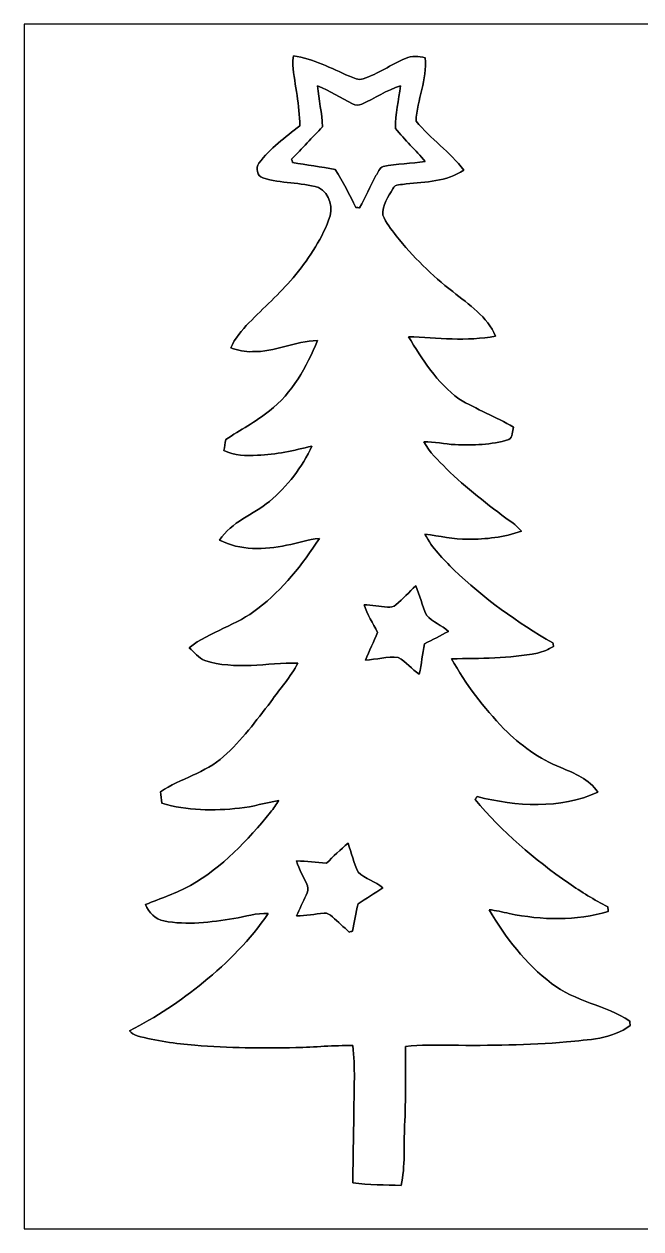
# Model space of a CAD drawing. Header units: centimetres. Extents: x -16.8 to 16.8, y -16.7 to 16.7.
# Drawn here: x -16.77 to 0.29, y -16.67 to 16.67 of the extents above; entities that cross this region are included whole.
import ezdxf

# ---------------------------------------------------------------- set-up
doc = ezdxf.new("R2010")
doc.units = ezdxf.units.CM
doc.header["$MEASUREMENT"] = 0
doc.layers.add('Layer 1', color=7, linetype='Continuous')

msp = doc.modelspace()

# ---------------------------------------------------------------- linework, layer by layer
at = {"layer": 'Layer 1', "color": 7}
for points, knots in [([(-16.77458, 16.66875), (-16.77458, 16.66875), (16.77458, 16.66875), (16.77458, 16.66875), (16.77458, 16.66875), (16.77458, 16.66875), (16.77458, -16.66875), (16.77458, -16.66875), (16.77458, -16.66875), (16.77458, -16.66875), (-16.77458, -16.66875), (-16.77458, -16.66875), (-16.77458, -16.66875), (-16.77458, -16.66875), (-16.77458, 16.66875), (-16.77458, 16.66875), (-16.77458, 16.66875), (-16.77458, 16.66875), (-16.77458, 16.66875), (-16.77458, 16.66875)], [0, 0, 0, 0, 0.16666667, 0.16666667, 0.16666667, 0.16666667, 0.33333333, 0.33333333, 0.33333333, 0.33333333, 0.5, 0.5, 0.5, 0.5, 0.66666667, 0.66666667, 0.66666667, 0.66666667, 1, 1, 1, 1]), ([(-9.32251, 15.79316), (-9.33909, 15.70849), (-9.35073, 15.62206), (-9.34156, 15.53598), (-9.34156, 15.53598), (-9.28934, 14.97401), (-9.14471, 14.42156), (-9.14964, 13.85429), (-9.14964, 13.85429), (-9.54758, 13.53644), (-9.97126, 13.23164), (-10.27818, 12.81889), (-10.27818, 12.81889), (-10.37978, 12.68906), (-10.32863, 12.4654), (-10.16811, 12.41107), (-10.16811, 12.41107), (-9.66717, 12.26044), (-9.13201, 12.29007), (-8.63, 12.14579), (-8.63, 12.14579), (-8.30651, 11.9955), (-8.19891, 11.54994), (-8.3506, 11.23915), (-8.3506, 11.23915), (-8.57391, 10.65354), (-8.93374, 10.12896), (-9.33168, 9.64847), (-9.33168, 9.64847), (-9.71233, 9.2075), (-10.14554, 8.81627), (-10.55546, 8.40352), (-10.55546, 8.40352), (-10.74773, 8.19291), (-10.95022, 7.97736), (-11.05535, 7.70784), (-11.05535, 7.70784), (-10.86203, 7.65069), (-10.66483, 7.59107), (-10.46021, 7.60518), (-10.46021, 7.60518), (-9.84285, 7.5886), (-9.27523, 7.8934), (-8.66246, 7.91351), (-8.66246, 7.91351), (-8.94997, 7.17973), (-9.35814, 6.45866), (-9.98996, 5.96759), (-9.98996, 5.96759), (-10.3632, 5.65891), (-10.80029, 5.44266), (-11.19823, 5.16996), (-11.19823, 5.16996), (-11.21375, 5.06801), (-11.23209, 4.97064), (-11.24656, 4.86728), (-11.24656, 4.86728), (-10.95834, 4.72934), (-10.63237, 4.71417), (-10.3191, 4.74133), (-10.3191, 4.74133), (-9.80687, 4.75474), (-9.30593, 4.8701), (-8.81098, 4.99357), (-8.81098, 4.99357), (-9.08015, 4.40584), (-9.48796, 3.87174), (-9.98926, 3.46181), (-9.98926, 3.46181), (-10.43552, 3.08998), (-11.04159, 2.89913), (-11.36721, 2.39113), (-11.36721, 2.39113), (-10.79923, 2.09338), (-10.12402, 2.12055), (-9.51265, 2.24825), (-9.51265, 2.24825), (-9.20715, 2.29447), (-8.91611, 2.41829), (-8.60637, 2.43699), (-8.60637, 2.43699), (-9.07274, 1.71309), (-9.62131, 1.02658), (-10.30499, 0.49565), (-10.30499, 0.49565), (-10.8839, 0.03916), (-11.62579, -0.13547), (-12.20788, -0.58596), (-12.20788, -0.58596), (-12.06959, -0.70873), (-11.94964, -0.86678), (-11.77608, -0.94227), (-11.77608, -0.94227), (-10.93893, -1.21073), (-10.05487, -1.00401), (-9.19762, -1.01036), (-9.19762, -1.01036), (-9.40294, -1.397), (-9.69998, -1.72473), (-9.94728, -2.08386), (-9.94728, -2.08386), (-10.36073, -2.60632), (-10.75055, -3.15771), (-11.25502, -3.59798), (-11.25502, -3.59798), (-11.75879, -4.05377), (-12.44247, -4.20229), (-13.00127, -4.572), (-13.00127, -4.572), (-12.98893, -4.67536), (-12.97623, -4.78226), (-12.96353, -4.88668), (-12.96353, -4.88668), (-12.26855, -5.10399), (-11.53195, -5.09905), (-10.81405, -5.02638), (-10.81405, -5.02638), (-10.44575, -4.99039), (-10.09191, -4.87504), (-9.7282, -4.8133), (-9.7282, -4.8133), (-9.7977, -4.92725), (-9.87743, -5.03414), (-9.95786, -5.14103), (-9.95786, -5.14103), (-10.59145, -5.91432), (-11.28854, -6.66644), (-12.16731, -7.16315), (-12.16731, -7.16315), (-12.56489, -7.37799), (-12.99563, -7.52263), (-13.41332, -7.69232), (-13.41332, -7.69232), (-13.32618, -7.91104), (-13.14626, -8.10154), (-12.90743, -8.14599), (-12.90743, -8.14599), (-12.2682, -8.27511), (-11.60709, -8.17986), (-10.96998, -8.07791), (-10.96998, -8.07791), (-10.65389, -8.03275), (-10.34627, -7.92092), (-10.02277, -7.94032), (-10.02277, -7.94032), (-10.51243, -8.66563), (-11.13719, -9.29393), (-11.81382, -9.84568), (-11.81382, -9.84568), (-12.44388, -10.36496), (-13.13109, -10.81299), (-13.85535, -11.18835), (-13.85535, -11.18835), (-13.80561, -11.25679), (-13.73046, -11.30124), (-13.64933, -11.32346), (-13.64933, -11.32346), (-13.12757, -11.47198), (-12.58711, -11.53971), (-12.04771, -11.58628), (-12.04771, -11.58628), (-11.12061, -11.66354), (-10.18963, -11.67377), (-9.25971, -11.65366), (-9.25971, -11.65366), (-8.73372, -11.64167), (-8.20949, -11.58381), (-7.68279, -11.59722), (-7.68279, -11.59722), (-7.61259, -12.198), (-7.64505, -12.80477), (-7.65175, -13.40838), (-7.65175, -13.40838), (-7.65493, -14.06948), (-7.67997, -14.73024), (-7.67821, -15.39169), (-7.67821, -15.39169), (-7.23688, -15.45872), (-6.78709, -15.44002), (-6.34224, -15.47213), (-6.34224, -15.47213), (-6.22653, -14.92673), (-6.27592, -14.36441), (-6.24734, -13.81196), (-6.24734, -13.81196), (-6.21277, -13.08065), (-6.23041, -12.34828), (-6.22547, -11.61697), (-6.22547, -11.61697), (-5.80425, -11.57111), (-5.37951, -11.59369), (-4.95653, -11.58699), (-4.95653, -11.58699), (-3.8929, -11.59863), (-2.82716, -11.58557), (-1.76671, -11.49703), (-1.76671, -11.49703), (-1.16664, -11.42577), (-0.50835, -11.42859), (-0.00953, -11.03595), (-0.00953, -11.03595), (-0.01235, -11.00631), (-0.01764, -10.94669), (-0.02011, -10.91706), (-0.02011, -10.91706), (-0.69568, -10.47327), (-1.54376, -10.38154), (-2.18264, -9.8746), (-2.18264, -9.8746), (-2.90124, -9.33521), (-3.45687, -8.60319), (-3.91336, -7.83661), (-3.91336, -7.83661), (-3.72428, -7.85213), (-3.54118, -7.90399), (-3.35492, -7.93997), (-3.35492, -7.93997), (-2.45251, -8.13082), (-1.50354, -8.14987), (-0.61242, -7.88776), (-0.61242, -7.88776), (-0.61736, -7.84401), (-0.62195, -7.80097), (-0.62618, -7.75794), (-0.62618, -7.75794), (-1.00118, -7.56567), (-1.35925, -7.34307), (-1.70498, -7.10318), (-1.70498, -7.10318), (-2.65959, -6.44278), (-3.55988, -5.68678), (-4.29436, -4.78367), (-4.29436, -4.78367), (-4.28202, -4.76462), (-4.25697, -4.72652), (-4.24427, -4.70747), (-4.24427, -4.70747), (-3.15736, -4.97805), (-1.94698, -5.06201), (-0.90558, -4.58505), (-0.90558, -4.58505), (-1.1363, -4.22734), (-1.55011, -4.05765), (-1.92864, -3.90419), (-1.92864, -3.90419), (-2.52166, -3.66395), (-3.05118, -3.28224), (-3.50026, -2.83034), (-3.50026, -2.83034), (-4.05448, -2.24367), (-4.56706, -1.60655), (-4.947, -0.89218), (-4.947, -0.89218), (-4.15466, -0.87983), (-3.35492, -0.88865), (-2.57387, -0.73554), (-2.57387, -0.73554), (-2.41547, -0.70309), (-2.26977, -0.62971), (-2.12901, -0.55245), (-2.12901, -0.55245), (-2.13289, -0.52811), (-2.14066, -0.47907), (-2.14454, -0.45438), (-2.14454, -0.45438), (-3.13302, 0.1083), (-4.06294, 0.78317), (-4.88527, 1.57057), (-4.88527, 1.57057), (-5.18372, 1.86937), (-5.48746, 2.17311), (-5.68466, 2.55129), (-5.68466, 2.55129), (-5.28849, 2.51248), (-4.89832, 2.40983), (-4.49827, 2.41759), (-4.49827, 2.41759), (-3.99733, 2.40806), (-3.49356, 2.47156), (-3.01872, 2.6356), (-3.01872, 2.6356), (-3.10586, 2.74567), (-3.21239, 2.83845), (-3.32916, 2.91571), (-3.32916, 2.91571), (-3.94511, 3.36162), (-4.54413, 3.83399), (-5.08988, 4.36457), (-5.08988, 4.36457), (-5.31883, 4.59564), (-5.56225, 4.82282), (-5.71853, 5.11246), (-5.71853, 5.11246), (-5.42749, 5.11281), (-5.14138, 5.04684), (-4.85105, 5.03273), (-4.85105, 5.03273), (-4.35504, 5.01438), (-3.84598, 5.02144), (-3.36868, 5.17243), (-3.36868, 5.17243), (-3.2445, 5.22958), (-3.27731, 5.41337), (-3.23603, 5.51321), (-3.23603, 5.51321), (-3.72322, 5.80496), (-4.25732, 6.00745), (-4.7438, 6.29885), (-4.7438, 6.29885), (-5.35164, 6.73841), (-5.75839, 7.38964), (-6.14363, 8.0197), (-6.14363, 8.0197), (-5.3407, 7.97842), (-4.52861, 7.89023), (-3.73027, 8.03099), (-3.73027, 8.03099), (-3.95887, 8.58132), (-4.4704, 8.90764), (-4.91631, 9.265), (-4.91631, 9.265), (-5.49734, 9.71268), (-6.02015, 10.23479), (-6.47912, 10.80664), (-6.47912, 10.80664), (-6.61705, 10.98938), (-6.76451, 11.17), (-6.85236, 11.38414), (-6.85236, 11.38414), (-6.86964, 11.65684), (-6.70842, 11.89249), (-6.57084, 12.11298), (-6.57084, 12.11298), (-6.51545, 12.26361), (-6.32531, 12.21634), (-6.20818, 12.24809), (-6.20818, 12.24809), (-5.66526, 12.29748), (-5.08035, 12.31512), (-4.60869, 12.6238), (-4.60869, 12.6238), (-4.98828, 13.13392), (-5.52909, 13.49234), (-5.93231, 13.98235), (-5.93231, 13.98235), (-5.90127, 14.57607), (-5.62257, 15.13734), (-5.67725, 15.73812), (-5.67725, 15.73812), (-5.85646, 15.78187), (-6.05437, 15.79633), (-6.22618, 15.71837), (-6.22618, 15.71837), (-6.6234, 15.54586), (-6.98288, 15.29292), (-7.39563, 15.15498), (-7.39563, 15.15498), (-7.52581, 15.10771), (-7.65634, 15.17826), (-7.77558, 15.22448), (-7.77558, 15.22448), (-8.27687, 15.44849), (-8.77429, 15.70567), (-9.32251, 15.79316), (-9.32251, 15.79316), (-9.32251, 15.79316), (-9.32251, 15.79316), (-9.32251, 15.79316)], [0, 0, 0, 0, 0.01075269, 0.01075269, 0.01075269, 0.01075269, 0.02150538, 0.02150538, 0.02150538, 0.02150538, 0.03225806, 0.03225806, 0.03225806, 0.03225806, 0.04301075, 0.04301075, 0.04301075, 0.04301075, 0.05376344, 0.05376344, 0.05376344, 0.05376344, 0.06451613, 0.06451613, 0.06451613, 0.06451613, 0.07526882, 0.07526882, 0.07526882, 0.07526882, 0.08602151, 0.08602151, 0.08602151, 0.08602151, 0.09677419, 0.09677419, 0.09677419, 0.09677419, 0.10752688, 0.10752688, 0.10752688, 0.10752688, 0.11827957, 0.11827957, 0.11827957, 0.11827957, 0.12903226, 0.12903226, 0.12903226, 0.12903226, 0.13978495, 0.13978495, 0.13978495, 0.13978495, 0.15053763, 0.15053763, 0.15053763, 0.15053763, 0.16129032, 0.16129032, 0.16129032, 0.16129032, 0.17204301, 0.17204301, 0.17204301, 0.17204301, 0.1827957, 0.1827957, 0.1827957, 0.1827957, 0.19354839, 0.19354839, 0.19354839, 0.19354839, 0.20430108, 0.20430108, 0.20430108, 0.20430108, 0.21505376, 0.21505376, 0.21505376, 0.21505376, 0.22580645, 0.22580645, 0.22580645, 0.22580645, 0.23655914, 0.23655914, 0.23655914, 0.23655914, 0.24731183, 0.24731183, 0.24731183, 0.24731183, 0.25806452, 0.25806452, 0.25806452, 0.25806452, 0.2688172, 0.2688172, 0.2688172, 0.2688172, 0.27956989, 0.27956989, 0.27956989, 0.27956989, 0.29032258, 0.29032258, 0.29032258, 0.29032258, 0.30107527, 0.30107527, 0.30107527, 0.30107527, 0.31182796, 0.31182796, 0.31182796, 0.31182796, 0.32258065, 0.32258065, 0.32258065, 0.32258065, 0.33333333, 0.33333333, 0.33333333, 0.33333333, 0.34408602, 0.34408602, 0.34408602, 0.34408602, 0.35483871, 0.35483871, 0.35483871, 0.35483871, 0.3655914, 0.3655914, 0.3655914, 0.3655914, 0.37634409, 0.37634409, 0.37634409, 0.37634409, 0.38709677, 0.38709677, 0.38709677, 0.38709677, 0.39784946, 0.39784946, 0.39784946, 0.39784946, 0.40860215, 0.40860215, 0.40860215, 0.40860215, 0.41935484, 0.41935484, 0.41935484, 0.41935484, 0.43010753, 0.43010753, 0.43010753, 0.43010753, 0.44086022, 0.44086022, 0.44086022, 0.44086022, 0.4516129, 0.4516129, 0.4516129, 0.4516129, 0.46236559, 0.46236559, 0.46236559, 0.46236559, 0.47311828, 0.47311828, 0.47311828, 0.47311828, 0.48387097, 0.48387097, 0.48387097, 0.48387097, 0.49462366, 0.49462366, 0.49462366, 0.49462366, 0.50537634, 0.50537634, 0.50537634, 0.50537634, 0.51612903, 0.51612903, 0.51612903, 0.51612903, 0.52688172, 0.52688172, 0.52688172, 0.52688172, 0.53763441, 0.53763441, 0.53763441, 0.53763441, 0.5483871, 0.5483871, 0.5483871, 0.5483871, 0.55913978, 0.55913978, 0.55913978, 0.55913978, 0.56989247, 0.56989247, 0.56989247, 0.56989247, 0.58064516, 0.58064516, 0.58064516, 0.58064516, 0.59139785, 0.59139785, 0.59139785, 0.59139785, 0.60215054, 0.60215054, 0.60215054, 0.60215054, 0.61290323, 0.61290323, 0.61290323, 0.61290323, 0.62365591, 0.62365591, 0.62365591, 0.62365591, 0.6344086, 0.6344086, 0.6344086, 0.6344086, 0.64516129, 0.64516129, 0.64516129, 0.64516129, 0.65591398, 0.65591398, 0.65591398, 0.65591398, 0.66666667, 0.66666667, 0.66666667, 0.66666667, 0.67741935, 0.67741935, 0.67741935, 0.67741935, 0.68817204, 0.68817204, 0.68817204, 0.68817204, 0.69892473, 0.69892473, 0.69892473, 0.69892473, 0.70967742, 0.70967742, 0.70967742, 0.70967742, 0.72043011, 0.72043011, 0.72043011, 0.72043011, 0.7311828, 0.7311828, 0.7311828, 0.7311828, 0.74193548, 0.74193548, 0.74193548, 0.74193548, 0.75268817, 0.75268817, 0.75268817, 0.75268817, 0.76344086, 0.76344086, 0.76344086, 0.76344086, 0.77419355, 0.77419355, 0.77419355, 0.77419355, 0.78494624, 0.78494624, 0.78494624, 0.78494624, 0.79569892, 0.79569892, 0.79569892, 0.79569892, 0.80645161, 0.80645161, 0.80645161, 0.80645161, 0.8172043, 0.8172043, 0.8172043, 0.8172043, 0.82795699, 0.82795699, 0.82795699, 0.82795699, 0.83870968, 0.83870968, 0.83870968, 0.83870968, 0.84946237, 0.84946237, 0.84946237, 0.84946237, 0.86021505, 0.86021505, 0.86021505, 0.86021505, 0.87096774, 0.87096774, 0.87096774, 0.87096774, 0.88172043, 0.88172043, 0.88172043, 0.88172043, 0.89247312, 0.89247312, 0.89247312, 0.89247312, 0.90322581, 0.90322581, 0.90322581, 0.90322581, 0.91397849, 0.91397849, 0.91397849, 0.91397849, 0.92473118, 0.92473118, 0.92473118, 0.92473118, 0.93548387, 0.93548387, 0.93548387, 0.93548387, 0.94623656, 0.94623656, 0.94623656, 0.94623656, 0.95698925, 0.95698925, 0.95698925, 0.95698925, 0.96774194, 0.96774194, 0.96774194, 0.96774194, 0.97849462, 0.97849462, 0.97849462, 0.97849462, 1, 1, 1, 1]), ([(-8.65787, 14.95672), (-8.32026, 14.82407), (-8.01546, 14.62546), (-7.69232, 14.46354), (-7.69232, 14.46354), (-7.61189, 14.41979), (-7.51522, 14.41168), (-7.43268, 14.45472), (-7.43268, 14.45472), (-7.07284, 14.61558), (-6.74229, 14.84171), (-6.36446, 14.96131), (-6.36446, 14.96131), (-6.40539, 14.56902), (-6.51016, 14.1799), (-6.49711, 13.78409), (-6.49711, 13.78409), (-6.24946, 13.45636), (-5.93584, 13.18366), (-5.6769, 12.86439), (-5.6769, 12.86439), (-6.06601, 12.81536), (-6.45901, 12.79913), (-6.8453, 12.72857), (-6.8453, 12.72857), (-6.94866, 12.68624), (-6.98112, 12.56101), (-7.0418, 12.47704), (-7.0418, 12.47704), (-7.19384, 12.18142), (-7.33637, 11.8805), (-7.493, 11.58734), (-7.493, 11.58734), (-7.51911, 11.5884), (-7.57132, 11.59051), (-7.59778, 11.59192), (-7.59778, 11.59192), (-7.76464, 11.95529), (-7.96502, 12.30242), (-8.16469, 12.64885), (-8.16469, 12.64885), (-8.55804, 12.71799), (-8.95456, 12.76703), (-9.3472, 12.83829), (-9.3472, 12.83829), (-9.35426, 12.86157), (-9.36801, 12.90814), (-9.37472, 12.93142), (-9.37472, 12.93142), (-9.08297, 13.22458), (-8.80886, 13.53432), (-8.51676, 13.82712), (-8.51676, 13.82712), (-8.53511, 14.20707), (-8.62577, 14.57819), (-8.65787, 14.95672)], [0, 0, 0, 0, 0.06666667, 0.06666667, 0.06666667, 0.06666667, 0.13333333, 0.13333333, 0.13333333, 0.13333333, 0.2, 0.2, 0.2, 0.2, 0.26666667, 0.26666667, 0.26666667, 0.26666667, 0.33333333, 0.33333333, 0.33333333, 0.33333333, 0.4, 0.4, 0.4, 0.4, 0.46666667, 0.46666667, 0.46666667, 0.46666667, 0.53333333, 0.53333333, 0.53333333, 0.53333333, 0.6, 0.6, 0.6, 0.6, 0.66666667, 0.66666667, 0.66666667, 0.66666667, 0.73333333, 0.73333333, 0.73333333, 0.73333333, 0.8, 0.8, 0.8, 0.8, 0.86666667, 0.86666667, 0.86666667, 0.86666667, 1, 1, 1, 1]), ([(-6.4897, 0.59902), (-6.29285, 0.75988), (-6.12422, 0.95144), (-5.93972, 1.12536), (-5.93972, 1.12536), (-5.81942, 0.86254), (-5.76862, 0.57432), (-5.64127, 0.31397), (-5.64127, 0.31397), (-5.47194, 0.12383), (-5.22288, 0.03351), (-5.03379, -0.13406), (-5.03379, -0.13406), (-5.25392, -0.25259), (-5.47617, -0.36689), (-5.69913, -0.47978), (-5.69913, -0.47978), (-5.75169, -0.75812), (-5.78414, -1.03999), (-5.84129, -1.31763), (-5.84129, -1.31763), (-6.04661, -1.17757), (-6.21065, -0.98143), (-6.42408, -0.85513), (-6.42408, -0.85513), (-6.72924, -0.82479), (-7.02945, -0.90946), (-7.33213, -0.93416), (-7.33213, -0.93416), (-7.22595, -0.67451), (-7.10212, -0.42263), (-6.99629, -0.16263), (-6.99629, -0.16263), (-7.12788, 0.08855), (-7.27745, 0.33232), (-7.36988, 0.60149), (-7.36988, 0.60149), (-7.15292, 0.59796), (-6.93914, 0.55739), (-6.72359, 0.53552), (-6.72359, 0.53552), (-6.64139, 0.52564), (-6.55214, 0.53834), (-6.4897, 0.59902)], [0, 0, 0, 0, 0.08333333, 0.08333333, 0.08333333, 0.08333333, 0.16666667, 0.16666667, 0.16666667, 0.16666667, 0.25, 0.25, 0.25, 0.25, 0.33333333, 0.33333333, 0.33333333, 0.33333333, 0.41666667, 0.41666667, 0.41666667, 0.41666667, 0.5, 0.5, 0.5, 0.5, 0.58333333, 0.58333333, 0.58333333, 0.58333333, 0.66666667, 0.66666667, 0.66666667, 0.66666667, 0.75, 0.75, 0.75, 0.75, 0.83333333, 0.83333333, 0.83333333, 0.83333333, 1, 1, 1, 1]), ([(-8.41234, -6.55179), (-8.21655, -6.36305), (-8.02569, -6.16797), (-7.81368, -5.99722), (-7.81368, -5.99722), (-7.71172, -6.25934), (-7.66586, -6.54614), (-7.53216, -6.79521), (-7.53216, -6.79521), (-7.33425, -6.98147), (-7.05979, -7.05838), (-6.84742, -7.22701), (-6.84742, -7.22701), (-7.07813, -7.37341), (-7.30673, -7.52299), (-7.53533, -7.67292), (-7.53533, -7.67292), (-7.59319, -7.92374), (-7.64293, -8.17633), (-7.69197, -8.42927), (-7.69197, -8.42927), (-7.71419, -8.43668), (-7.75829, -8.45079), (-7.78051, -8.45785), (-7.78051, -8.45785), (-7.93609, -8.31638), (-8.08778, -8.17104), (-8.24477, -8.03204), (-8.24477, -8.03204), (-8.30933, -7.97631), (-8.38729, -7.92057), (-8.4776, -7.93256), (-8.4776, -7.93256), (-8.73019, -7.95655), (-8.98031, -8.00594), (-9.23466, -8.00876), (-9.23466, -8.00876), (-9.1507, -7.81473), (-9.06074, -7.62388), (-8.97255, -7.43197), (-8.97255, -7.43197), (-8.93798, -7.35118), (-8.89635, -7.25805), (-8.93763, -7.17127), (-8.93763, -7.17127), (-9.03288, -6.9402), (-9.17399, -6.72783), (-9.23537, -6.4837), (-9.23537, -6.4837), (-8.96056, -6.4957), (-8.6868, -6.52921), (-8.41234, -6.55179)], [0, 0, 0, 0, 0.07142857, 0.07142857, 0.07142857, 0.07142857, 0.14285714, 0.14285714, 0.14285714, 0.14285714, 0.21428571, 0.21428571, 0.21428571, 0.21428571, 0.28571429, 0.28571429, 0.28571429, 0.28571429, 0.35714286, 0.35714286, 0.35714286, 0.35714286, 0.42857143, 0.42857143, 0.42857143, 0.42857143, 0.5, 0.5, 0.5, 0.5, 0.57142857, 0.57142857, 0.57142857, 0.57142857, 0.64285714, 0.64285714, 0.64285714, 0.64285714, 0.71428571, 0.71428571, 0.71428571, 0.71428571, 0.78571429, 0.78571429, 0.78571429, 0.78571429, 0.85714286, 0.85714286, 0.85714286, 0.85714286, 1, 1, 1, 1])]:
    msp.add_open_spline(points, degree=3, knots=knots, dxfattribs=at)
at = {"layer": 'Layer 1', "color": 252}
for points, knots in [([(-9.32251, 15.79316), (-8.77429, 15.70567), (-8.27687, 15.44849), (-7.77558, 15.22448), (-7.77558, 15.22448), (-7.65634, 15.17826), (-7.52581, 15.10771), (-7.39563, 15.15498), (-7.39563, 15.15498), (-6.98288, 15.29292), (-6.6234, 15.54586), (-6.22618, 15.71837), (-6.22618, 15.71837), (-6.05437, 15.79633), (-5.85646, 15.78187), (-5.67725, 15.73812), (-5.67725, 15.73812), (-5.62257, 15.13734), (-5.90127, 14.57607), (-5.93231, 13.98235), (-5.93231, 13.98235), (-5.52909, 13.49234), (-4.98828, 13.13392), (-4.60869, 12.6238), (-4.60869, 12.6238), (-5.08035, 12.31512), (-5.66526, 12.29748), (-6.20818, 12.24809), (-6.20818, 12.24809), (-6.32531, 12.21634), (-6.51545, 12.26361), (-6.57084, 12.11298), (-6.57084, 12.11298), (-6.70842, 11.89249), (-6.86964, 11.65684), (-6.85236, 11.38414), (-6.85236, 11.38414), (-6.76451, 11.17), (-6.61705, 10.98938), (-6.47912, 10.80664), (-6.47912, 10.80664), (-6.02015, 10.23479), (-5.49734, 9.71268), (-4.91631, 9.265), (-4.91631, 9.265), (-4.4704, 8.90764), (-3.95887, 8.58132), (-3.73027, 8.03099), (-3.73027, 8.03099), (-4.52861, 7.89023), (-5.3407, 7.97842), (-6.14363, 8.0197), (-6.14363, 8.0197), (-5.75839, 7.38964), (-5.35164, 6.73841), (-4.7438, 6.29885), (-4.7438, 6.29885), (-4.25732, 6.00745), (-3.72322, 5.80496), (-3.23603, 5.51321), (-3.23603, 5.51321), (-3.27731, 5.41337), (-3.2445, 5.22958), (-3.36868, 5.17243), (-3.36868, 5.17243), (-3.84598, 5.02144), (-4.35504, 5.01438), (-4.85105, 5.03273), (-4.85105, 5.03273), (-5.14138, 5.04684), (-5.42749, 5.11281), (-5.71853, 5.11246), (-5.71853, 5.11246), (-5.56225, 4.82282), (-5.31883, 4.59564), (-5.08988, 4.36457), (-5.08988, 4.36457), (-4.54413, 3.83399), (-3.94511, 3.36162), (-3.32916, 2.91571), (-3.32916, 2.91571), (-3.21239, 2.83845), (-3.10586, 2.74567), (-3.01872, 2.6356), (-3.01872, 2.6356), (-3.49356, 2.47156), (-3.99733, 2.40806), (-4.49827, 2.41759), (-4.49827, 2.41759), (-4.89832, 2.40983), (-5.28849, 2.51248), (-5.68466, 2.55129), (-5.68466, 2.55129), (-5.48746, 2.17311), (-5.18372, 1.86937), (-4.88527, 1.57057), (-4.88527, 1.57057), (-4.06294, 0.78317), (-3.13302, 0.1083), (-2.14454, -0.45438), (-2.14454, -0.45438), (-2.14066, -0.47907), (-2.13289, -0.52811), (-2.12901, -0.55245), (-2.12901, -0.55245), (-2.26977, -0.62971), (-2.41547, -0.70309), (-2.57387, -0.73554), (-2.57387, -0.73554), (-3.35492, -0.88865), (-4.15466, -0.87983), (-4.947, -0.89218), (-4.947, -0.89218), (-4.56706, -1.60655), (-4.05448, -2.24367), (-3.50026, -2.83034), (-3.50026, -2.83034), (-3.05118, -3.28224), (-2.52166, -3.66395), (-1.92864, -3.90419), (-1.92864, -3.90419), (-1.55011, -4.05765), (-1.1363, -4.22734), (-0.90558, -4.58505), (-0.90558, -4.58505), (-1.94698, -5.06201), (-3.15736, -4.97805), (-4.24427, -4.70747), (-4.24427, -4.70747), (-4.25697, -4.72652), (-4.28202, -4.76462), (-4.29436, -4.78367), (-4.29436, -4.78367), (-3.55988, -5.68678), (-2.65959, -6.44278), (-1.70498, -7.10318), (-1.70498, -7.10318), (-1.35925, -7.34307), (-1.00118, -7.56567), (-0.62618, -7.75794), (-0.62618, -7.75794), (-0.62195, -7.80097), (-0.61736, -7.84401), (-0.61242, -7.88776), (-0.61242, -7.88776), (-1.50354, -8.14987), (-2.45251, -8.13082), (-3.35492, -7.93997), (-3.35492, -7.93997), (-3.54118, -7.90399), (-3.72428, -7.85213), (-3.91336, -7.83661), (-3.91336, -7.83661), (-3.45687, -8.60319), (-2.90124, -9.33521), (-2.18264, -9.8746), (-2.18264, -9.8746), (-1.54376, -10.38154), (-0.69568, -10.47327), (-0.02011, -10.91706), (-0.02011, -10.91706), (-0.01764, -10.94669), (-0.01235, -11.00631), (-0.00953, -11.03595), (-0.00953, -11.03595), (-0.50835, -11.42859), (-1.16664, -11.42577), (-1.76671, -11.49703), (-1.76671, -11.49703), (-2.82716, -11.58557), (-3.8929, -11.59863), (-4.95653, -11.58699), (-4.95653, -11.58699), (-5.37951, -11.59369), (-5.80425, -11.57111), (-6.22547, -11.61697), (-6.22547, -11.61697), (-6.23041, -12.34828), (-6.21277, -13.08065), (-6.24734, -13.81196), (-6.24734, -13.81196), (-6.27592, -14.36441), (-6.22653, -14.92673), (-6.34224, -15.47213), (-6.34224, -15.47213), (-6.78709, -15.44002), (-7.23688, -15.45872), (-7.67821, -15.39169), (-7.67821, -15.39169), (-7.67997, -14.73024), (-7.65493, -14.06948), (-7.65175, -13.40838), (-7.65175, -13.40838), (-7.64505, -12.80477), (-7.61259, -12.198), (-7.68279, -11.59722), (-7.68279, -11.59722), (-8.20949, -11.58381), (-8.73372, -11.64167), (-9.25971, -11.65366), (-9.25971, -11.65366), (-10.18963, -11.67377), (-11.12061, -11.66354), (-12.04771, -11.58628), (-12.04771, -11.58628), (-12.58711, -11.53971), (-13.12757, -11.47198), (-13.64933, -11.32346), (-13.64933, -11.32346), (-13.73046, -11.30124), (-13.80561, -11.25679), (-13.85535, -11.18835), (-13.85535, -11.18835), (-13.13109, -10.81299), (-12.44388, -10.36496), (-11.81382, -9.84568), (-11.81382, -9.84568), (-11.13719, -9.29393), (-10.51243, -8.66563), (-10.02277, -7.94032), (-10.02277, -7.94032), (-10.34627, -7.92092), (-10.65389, -8.03275), (-10.96998, -8.07791), (-10.96998, -8.07791), (-11.60709, -8.17986), (-12.2682, -8.27511), (-12.90743, -8.14599), (-12.90743, -8.14599), (-13.14626, -8.10154), (-13.32618, -7.91104), (-13.41332, -7.69232), (-13.41332, -7.69232), (-12.99563, -7.52263), (-12.56489, -7.37799), (-12.16731, -7.16315), (-12.16731, -7.16315), (-11.28854, -6.66644), (-10.59145, -5.91432), (-9.95786, -5.14103), (-9.95786, -5.14103), (-9.87743, -5.03414), (-9.7977, -4.92725), (-9.7282, -4.8133), (-9.7282, -4.8133), (-10.09191, -4.87504), (-10.44575, -4.99039), (-10.81405, -5.02638), (-10.81405, -5.02638), (-11.53195, -5.09905), (-12.26855, -5.10399), (-12.96353, -4.88668), (-12.96353, -4.88668), (-12.97623, -4.78226), (-12.98893, -4.67536), (-13.00127, -4.572), (-13.00127, -4.572), (-12.44247, -4.20229), (-11.75879, -4.05377), (-11.25502, -3.59798), (-11.25502, -3.59798), (-10.75055, -3.15771), (-10.36073, -2.60632), (-9.94728, -2.08386), (-9.94728, -2.08386), (-9.69998, -1.72473), (-9.40294, -1.397), (-9.19762, -1.01036), (-9.19762, -1.01036), (-10.05487, -1.00401), (-10.93893, -1.21073), (-11.77608, -0.94227), (-11.77608, -0.94227), (-11.94964, -0.86678), (-12.06959, -0.70873), (-12.20788, -0.58596), (-12.20788, -0.58596), (-11.62579, -0.13547), (-10.8839, 0.03916), (-10.30499, 0.49565), (-10.30499, 0.49565), (-9.62131, 1.02658), (-9.07274, 1.71309), (-8.60637, 2.43699), (-8.60637, 2.43699), (-8.91611, 2.41829), (-9.20715, 2.29447), (-9.51265, 2.24825), (-9.51265, 2.24825), (-10.12402, 2.12055), (-10.79923, 2.09338), (-11.36721, 2.39113), (-11.36721, 2.39113), (-11.04159, 2.89913), (-10.43552, 3.08998), (-9.98926, 3.46181), (-9.98926, 3.46181), (-9.48796, 3.87174), (-9.08015, 4.40584), (-8.81098, 4.99357), (-8.81098, 4.99357), (-9.30593, 4.8701), (-9.80687, 4.75474), (-10.3191, 4.74133), (-10.3191, 4.74133), (-10.63237, 4.71417), (-10.95834, 4.72934), (-11.24656, 4.86728), (-11.24656, 4.86728), (-11.23209, 4.97064), (-11.21375, 5.06801), (-11.19823, 5.16996), (-11.19823, 5.16996), (-10.80029, 5.44266), (-10.3632, 5.65891), (-9.98996, 5.96759), (-9.98996, 5.96759), (-9.35814, 6.45866), (-8.94997, 7.17973), (-8.66246, 7.91351), (-8.66246, 7.91351), (-9.27523, 7.8934), (-9.84285, 7.5886), (-10.46021, 7.60518), (-10.46021, 7.60518), (-10.66483, 7.59107), (-10.86203, 7.65069), (-11.05535, 7.70784), (-11.05535, 7.70784), (-10.95022, 7.97736), (-10.74773, 8.19291), (-10.55546, 8.40352), (-10.55546, 8.40352), (-10.14554, 8.81627), (-9.71233, 9.2075), (-9.33168, 9.64847), (-9.33168, 9.64847), (-8.93374, 10.12896), (-8.57391, 10.65354), (-8.3506, 11.23915), (-8.3506, 11.23915), (-8.19891, 11.54994), (-8.30651, 11.9955), (-8.63, 12.14579), (-8.63, 12.14579), (-9.13201, 12.29007), (-9.66717, 12.26044), (-10.16811, 12.41107), (-10.16811, 12.41107), (-10.32863, 12.4654), (-10.37978, 12.68906), (-10.27818, 12.81889), (-10.27818, 12.81889), (-9.97126, 13.23164), (-9.54758, 13.53644), (-9.14964, 13.85429), (-9.14964, 13.85429), (-9.14471, 14.42156), (-9.28934, 14.97401), (-9.34156, 15.53598), (-9.34156, 15.53598), (-9.35073, 15.62206), (-9.33909, 15.70849), (-9.32251, 15.79316), (-9.32251, 15.79316), (-9.32251, 15.79316), (-9.32251, 15.79316), (-9.32251, 15.79316)], [0, 0, 0, 0, 0.01075269, 0.01075269, 0.01075269, 0.01075269, 0.02150538, 0.02150538, 0.02150538, 0.02150538, 0.03225806, 0.03225806, 0.03225806, 0.03225806, 0.04301075, 0.04301075, 0.04301075, 0.04301075, 0.05376344, 0.05376344, 0.05376344, 0.05376344, 0.06451613, 0.06451613, 0.06451613, 0.06451613, 0.07526882, 0.07526882, 0.07526882, 0.07526882, 0.08602151, 0.08602151, 0.08602151, 0.08602151, 0.09677419, 0.09677419, 0.09677419, 0.09677419, 0.10752688, 0.10752688, 0.10752688, 0.10752688, 0.11827957, 0.11827957, 0.11827957, 0.11827957, 0.12903226, 0.12903226, 0.12903226, 0.12903226, 0.13978495, 0.13978495, 0.13978495, 0.13978495, 0.15053763, 0.15053763, 0.15053763, 0.15053763, 0.16129032, 0.16129032, 0.16129032, 0.16129032, 0.17204301, 0.17204301, 0.17204301, 0.17204301, 0.1827957, 0.1827957, 0.1827957, 0.1827957, 0.19354839, 0.19354839, 0.19354839, 0.19354839, 0.20430108, 0.20430108, 0.20430108, 0.20430108, 0.21505376, 0.21505376, 0.21505376, 0.21505376, 0.22580645, 0.22580645, 0.22580645, 0.22580645, 0.23655914, 0.23655914, 0.23655914, 0.23655914, 0.24731183, 0.24731183, 0.24731183, 0.24731183, 0.25806452, 0.25806452, 0.25806452, 0.25806452, 0.2688172, 0.2688172, 0.2688172, 0.2688172, 0.27956989, 0.27956989, 0.27956989, 0.27956989, 0.29032258, 0.29032258, 0.29032258, 0.29032258, 0.30107527, 0.30107527, 0.30107527, 0.30107527, 0.31182796, 0.31182796, 0.31182796, 0.31182796, 0.32258065, 0.32258065, 0.32258065, 0.32258065, 0.33333333, 0.33333333, 0.33333333, 0.33333333, 0.34408602, 0.34408602, 0.34408602, 0.34408602, 0.35483871, 0.35483871, 0.35483871, 0.35483871, 0.3655914, 0.3655914, 0.3655914, 0.3655914, 0.37634409, 0.37634409, 0.37634409, 0.37634409, 0.38709677, 0.38709677, 0.38709677, 0.38709677, 0.39784946, 0.39784946, 0.39784946, 0.39784946, 0.40860215, 0.40860215, 0.40860215, 0.40860215, 0.41935484, 0.41935484, 0.41935484, 0.41935484, 0.43010753, 0.43010753, 0.43010753, 0.43010753, 0.44086022, 0.44086022, 0.44086022, 0.44086022, 0.4516129, 0.4516129, 0.4516129, 0.4516129, 0.46236559, 0.46236559, 0.46236559, 0.46236559, 0.47311828, 0.47311828, 0.47311828, 0.47311828, 0.48387097, 0.48387097, 0.48387097, 0.48387097, 0.49462366, 0.49462366, 0.49462366, 0.49462366, 0.50537634, 0.50537634, 0.50537634, 0.50537634, 0.51612903, 0.51612903, 0.51612903, 0.51612903, 0.52688172, 0.52688172, 0.52688172, 0.52688172, 0.53763441, 0.53763441, 0.53763441, 0.53763441, 0.5483871, 0.5483871, 0.5483871, 0.5483871, 0.55913978, 0.55913978, 0.55913978, 0.55913978, 0.56989247, 0.56989247, 0.56989247, 0.56989247, 0.58064516, 0.58064516, 0.58064516, 0.58064516, 0.59139785, 0.59139785, 0.59139785, 0.59139785, 0.60215054, 0.60215054, 0.60215054, 0.60215054, 0.61290323, 0.61290323, 0.61290323, 0.61290323, 0.62365591, 0.62365591, 0.62365591, 0.62365591, 0.6344086, 0.6344086, 0.6344086, 0.6344086, 0.64516129, 0.64516129, 0.64516129, 0.64516129, 0.65591398, 0.65591398, 0.65591398, 0.65591398, 0.66666667, 0.66666667, 0.66666667, 0.66666667, 0.67741935, 0.67741935, 0.67741935, 0.67741935, 0.68817204, 0.68817204, 0.68817204, 0.68817204, 0.69892473, 0.69892473, 0.69892473, 0.69892473, 0.70967742, 0.70967742, 0.70967742, 0.70967742, 0.72043011, 0.72043011, 0.72043011, 0.72043011, 0.7311828, 0.7311828, 0.7311828, 0.7311828, 0.74193548, 0.74193548, 0.74193548, 0.74193548, 0.75268817, 0.75268817, 0.75268817, 0.75268817, 0.76344086, 0.76344086, 0.76344086, 0.76344086, 0.77419355, 0.77419355, 0.77419355, 0.77419355, 0.78494624, 0.78494624, 0.78494624, 0.78494624, 0.79569892, 0.79569892, 0.79569892, 0.79569892, 0.80645161, 0.80645161, 0.80645161, 0.80645161, 0.8172043, 0.8172043, 0.8172043, 0.8172043, 0.82795699, 0.82795699, 0.82795699, 0.82795699, 0.83870968, 0.83870968, 0.83870968, 0.83870968, 0.84946237, 0.84946237, 0.84946237, 0.84946237, 0.86021505, 0.86021505, 0.86021505, 0.86021505, 0.87096774, 0.87096774, 0.87096774, 0.87096774, 0.88172043, 0.88172043, 0.88172043, 0.88172043, 0.89247312, 0.89247312, 0.89247312, 0.89247312, 0.90322581, 0.90322581, 0.90322581, 0.90322581, 0.91397849, 0.91397849, 0.91397849, 0.91397849, 0.92473118, 0.92473118, 0.92473118, 0.92473118, 0.93548387, 0.93548387, 0.93548387, 0.93548387, 0.94623656, 0.94623656, 0.94623656, 0.94623656, 0.95698925, 0.95698925, 0.95698925, 0.95698925, 0.96774194, 0.96774194, 0.96774194, 0.96774194, 0.97849462, 0.97849462, 0.97849462, 0.97849462, 1, 1, 1, 1]), ([(-8.65787, 14.95672), (-8.62577, 14.57819), (-8.53511, 14.20707), (-8.51676, 13.82712), (-8.51676, 13.82712), (-8.80886, 13.53432), (-9.08297, 13.22458), (-9.37472, 12.93142), (-9.37472, 12.93142), (-9.36801, 12.90814), (-9.35426, 12.86157), (-9.3472, 12.83829), (-9.3472, 12.83829), (-8.95456, 12.76703), (-8.55804, 12.71799), (-8.16469, 12.64885), (-8.16469, 12.64885), (-7.96502, 12.30242), (-7.76464, 11.95529), (-7.59778, 11.59192), (-7.59778, 11.59192), (-7.57132, 11.59051), (-7.51911, 11.5884), (-7.493, 11.58734), (-7.493, 11.58734), (-7.33637, 11.8805), (-7.19384, 12.18142), (-7.0418, 12.47704), (-7.0418, 12.47704), (-6.98112, 12.56101), (-6.94866, 12.68624), (-6.8453, 12.72857), (-6.8453, 12.72857), (-6.45901, 12.79913), (-6.06601, 12.81536), (-5.6769, 12.86439), (-5.6769, 12.86439), (-5.93584, 13.18366), (-6.24946, 13.45636), (-6.49711, 13.78409), (-6.49711, 13.78409), (-6.51016, 14.1799), (-6.40539, 14.56902), (-6.36446, 14.96131), (-6.36446, 14.96131), (-6.74229, 14.84171), (-7.07284, 14.61558), (-7.43268, 14.45472), (-7.43268, 14.45472), (-7.51522, 14.41168), (-7.61189, 14.41979), (-7.69232, 14.46354), (-7.69232, 14.46354), (-8.01546, 14.62546), (-8.32026, 14.82407), (-8.65787, 14.95672), (-8.65787, 14.95672), (-8.65787, 14.95672), (-8.65787, 14.95672), (-8.65787, 14.95672)], [0, 0, 0, 0, 0.0625, 0.0625, 0.0625, 0.0625, 0.125, 0.125, 0.125, 0.125, 0.1875, 0.1875, 0.1875, 0.1875, 0.25, 0.25, 0.25, 0.25, 0.3125, 0.3125, 0.3125, 0.3125, 0.375, 0.375, 0.375, 0.375, 0.4375, 0.4375, 0.4375, 0.4375, 0.5, 0.5, 0.5, 0.5, 0.5625, 0.5625, 0.5625, 0.5625, 0.625, 0.625, 0.625, 0.625, 0.6875, 0.6875, 0.6875, 0.6875, 0.75, 0.75, 0.75, 0.75, 0.8125, 0.8125, 0.8125, 0.8125, 0.875, 0.875, 0.875, 0.875, 1, 1, 1, 1]), ([(-6.4897, 0.59902), (-6.55214, 0.53834), (-6.64139, 0.52564), (-6.72359, 0.53552), (-6.72359, 0.53552), (-6.93914, 0.55739), (-7.15292, 0.59796), (-7.36988, 0.60149), (-7.36988, 0.60149), (-7.27745, 0.33232), (-7.12788, 0.08855), (-6.99629, -0.16263), (-6.99629, -0.16263), (-7.10212, -0.42263), (-7.22595, -0.67451), (-7.33213, -0.93416), (-7.33213, -0.93416), (-7.02945, -0.90946), (-6.72924, -0.82479), (-6.42408, -0.85513), (-6.42408, -0.85513), (-6.21065, -0.98143), (-6.04661, -1.17757), (-5.84129, -1.31763), (-5.84129, -1.31763), (-5.78414, -1.03999), (-5.75169, -0.75812), (-5.69913, -0.47978), (-5.69913, -0.47978), (-5.47617, -0.36689), (-5.25392, -0.25259), (-5.03379, -0.13406), (-5.03379, -0.13406), (-5.22288, 0.03351), (-5.47194, 0.12383), (-5.64127, 0.31397), (-5.64127, 0.31397), (-5.76862, 0.57432), (-5.81942, 0.86254), (-5.93972, 1.12536), (-5.93972, 1.12536), (-6.12422, 0.95144), (-6.29285, 0.75988), (-6.4897, 0.59902), (-6.4897, 0.59902), (-6.4897, 0.59902), (-6.4897, 0.59902), (-6.4897, 0.59902)], [0, 0, 0, 0, 0.07692308, 0.07692308, 0.07692308, 0.07692308, 0.15384615, 0.15384615, 0.15384615, 0.15384615, 0.23076923, 0.23076923, 0.23076923, 0.23076923, 0.30769231, 0.30769231, 0.30769231, 0.30769231, 0.38461538, 0.38461538, 0.38461538, 0.38461538, 0.46153846, 0.46153846, 0.46153846, 0.46153846, 0.53846154, 0.53846154, 0.53846154, 0.53846154, 0.61538462, 0.61538462, 0.61538462, 0.61538462, 0.69230769, 0.69230769, 0.69230769, 0.69230769, 0.76923077, 0.76923077, 0.76923077, 0.76923077, 0.84615385, 0.84615385, 0.84615385, 0.84615385, 1, 1, 1, 1]), ([(-8.41234, -6.55179), (-8.6868, -6.52921), (-8.96056, -6.4957), (-9.23537, -6.4837), (-9.23537, -6.4837), (-9.17399, -6.72783), (-9.03288, -6.9402), (-8.93763, -7.17127), (-8.93763, -7.17127), (-8.89635, -7.25805), (-8.93798, -7.35118), (-8.97255, -7.43197), (-8.97255, -7.43197), (-9.06074, -7.62388), (-9.1507, -7.81473), (-9.23466, -8.00876), (-9.23466, -8.00876), (-8.98031, -8.00594), (-8.73019, -7.95655), (-8.4776, -7.93256), (-8.4776, -7.93256), (-8.38729, -7.92057), (-8.30933, -7.97631), (-8.24477, -8.03204), (-8.24477, -8.03204), (-8.08778, -8.17104), (-7.93609, -8.31638), (-7.78051, -8.45785), (-7.78051, -8.45785), (-7.75829, -8.45079), (-7.71419, -8.43668), (-7.69197, -8.42927), (-7.69197, -8.42927), (-7.64293, -8.17633), (-7.59319, -7.92374), (-7.53533, -7.67292), (-7.53533, -7.67292), (-7.30673, -7.52299), (-7.07813, -7.37341), (-6.84742, -7.22701), (-6.84742, -7.22701), (-7.05979, -7.05838), (-7.33425, -6.98147), (-7.53216, -6.79521), (-7.53216, -6.79521), (-7.66586, -6.54614), (-7.71172, -6.25934), (-7.81368, -5.99722), (-7.81368, -5.99722), (-8.02569, -6.16797), (-8.21655, -6.36305), (-8.41234, -6.55179)], [0, 0, 0, 0, 0.07142857, 0.07142857, 0.07142857, 0.07142857, 0.14285714, 0.14285714, 0.14285714, 0.14285714, 0.21428571, 0.21428571, 0.21428571, 0.21428571, 0.28571429, 0.28571429, 0.28571429, 0.28571429, 0.35714286, 0.35714286, 0.35714286, 0.35714286, 0.42857143, 0.42857143, 0.42857143, 0.42857143, 0.5, 0.5, 0.5, 0.5, 0.57142857, 0.57142857, 0.57142857, 0.57142857, 0.64285714, 0.64285714, 0.64285714, 0.64285714, 0.71428571, 0.71428571, 0.71428571, 0.71428571, 0.78571429, 0.78571429, 0.78571429, 0.78571429, 0.85714286, 0.85714286, 0.85714286, 0.85714286, 1, 1, 1, 1])]:
    msp.add_open_spline(points, degree=3, knots=knots, dxfattribs=at)

doc.saveas('drawing.dxf')
